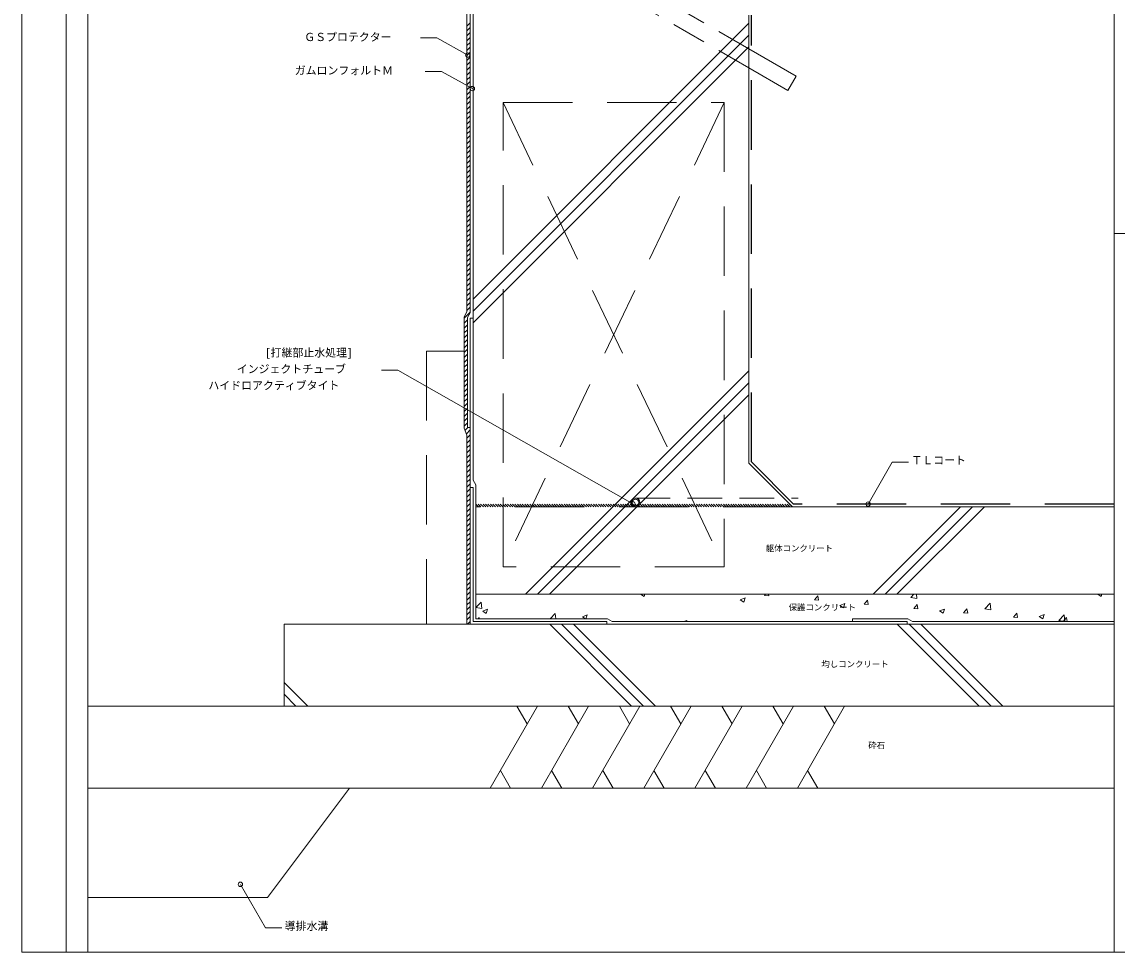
# Model space of a CAD drawing. Units: millimetres, scale not verified. Extents: x -2000 to 2000, y -1375 to 1375.
# Drawn here: x -2000 to 5, y -1375 to 327 of the extents above; entities that cross this region are included whole.
import ezdxf
from ezdxf.enums import TextEntityAlignment as Align

# ---------------------------------------------------------------- set-up
doc = ezdxf.new("R2010")
doc.units = ezdxf.units.MM
doc.header["$LTSCALE"] = 10
doc.linetypes.add('USER1', pattern=[9.525, 6.35, -3.175])
doc.linetypes.add('USER2', pattern=[19.05, 12.7, -6.35])
for name, color, linetype, lineweight in [('0-1_HATCH', 9, 'Continuous', 18), ('0-3_KUTAI', 3, 'Continuous', 18), ('0-4_BOUSUI', 1, 'Continuous', 18), ('0-5_MOJI', 7, 'Continuous', 18), ('0-9_waku', 7, 'Continuous', 18), ('0-A_bousui2', 7, 'USER2', 25), ('0-B_ZATU', 6, 'Continuous', 18), ('0-C_KUTAI2', 3, 'USER2', 18)]:
    doc.layers.add(name, color=color, linetype=linetype, lineweight=lineweight)
doc.styles.add('ＭＳ ゴシック', font='')
doc.styles.get('ＭＳ ゴシック').set_extended_font_data('MS Gothic')

msp = doc.modelspace()

# ---------------------------------------------------------------- linework, layer by layer
at = {"layer": '0-1_HATCH'}
for p, q in [((-1185, 319.92), (-1179, 325.92)), ((-1174, -180), (-669, 325)), ((-1185, 310.94), (-1179, 316.94)), ((-1185, 301.96), (-1179, 307.96)), ((-1174, -201.75), (-669, 303.25)), ((-1185, 292.98), (-1179, 298.98)), ((-1185, 284), (-1179, 290)), ((-1185, 275.02), (-1179, 281.02)), ((-1174, -223.5), (-669, 281.5)), ((-1185, 266.04), (-1179, 272.04)), ((-1185, 257.06), (-1179, 263.06)), ((-1185, 248.08), (-1179, 254.08)), ((-1185, 239.1), (-1179, 245.1)), ((-1185, 230.12), (-1179, 236.12)), ((-1185, 221.14), (-1179, 227.14)), ((-1185, 212.16), (-1179, 218.16)), ((-1185, 203.18), (-1179, 209.18)), ((-1185, 194.2), (-1179, 200.2)), ((-1185, 185.22), (-1179, 191.22)), ((-1185, 176.24), (-1179, 182.24)), ((-1185, 167.26), (-1179, 173.26)), ((-1185, 158.28), (-1179, 164.28)), ((-1185, 149.3), (-1179, 155.3)), ((-1185, 140.32), (-1179, 146.32)), ((-1185, 131.34), (-1179, 137.34)), ((-1185, 122.36), (-1179, 128.36)), ((-1185, 113.38), (-1179, 119.38)), ((-1185, 104.4), (-1179, 110.4)), ((-1185, 95.42), (-1179, 101.42)), ((-1185, 86.44), (-1179, 92.44)), ((-1185, 77.46), (-1179, 83.46)), ((-1185, 68.48), (-1179, 74.48)), ((-1185, 59.5), (-1179, 65.5)), ((-1185, 50.52), (-1179, 56.52)), ((-1185, 41.54), (-1179, 47.54)), ((-1185, 32.56), (-1179, 38.56)), ((-1185, 23.57), (-1179, 29.57)), ((-1185, 14.59), (-1179, 20.59)), ((-1185, 5.61), (-1179, 11.61)), ((-1185, -3.37), (-1179, 2.63)), ((-1185, -12.35), (-1179, -6.35)), ((-1185, -21.33), (-1179, -15.33)), ((-1185, -30.31), (-1179, -24.31)), ((-1185, -39.29), (-1179, -33.29)), ((-1185, -48.27), (-1179, -42.27)), ((-1185, -57.25), (-1179, -51.25)), ((-1185, -66.23), (-1179, -60.23)), ((-1185, -75.21), (-1179, -69.21)), ((-1185, -84.19), (-1179, -78.19)), ((-1185, -93.17), (-1179, -87.17)), ((-1185, -102.15), (-1179, -96.15)), ((-1185, -111.13), (-1179, -105.13)), ((-1185, -120.11), (-1179, -114.11)), ((-1185, -129.09), (-1179, -123.09)), ((-1185, -138.07), (-1179, -132.07)), ((-1185, -147.05), (-1179, -141.05)), ((-1185, -156.03), (-1179, -150.03)), ((-1185, -165.01), (-1179, -159.01)), ((-1185, -173.99), (-1179, -167.99)), ((-1185, -182.97), (-1179, -176.97)), ((-1185, -191.95), (-1179, -185.95)), ((-1185, -200.93), (-1179, -194.93)), ((-1190, -214.91), (-1179, -203.91)), ((-1190, -223.89), (-1184, -217.89)), ((-1190, -232.87), (-1184, -226.87)), ((-1190, -241.85), (-1184, -235.85)), ((-1190, -250.83), (-1184, -244.83)), ((-1190, -259.81), (-1184, -253.81)), ((-1190, -268.79), (-1184, -262.79)), ((-1190, -277.77), (-1184, -271.77)), ((-1190, -286.75), (-1184, -280.75)), ((-1190, -295.73), (-1184, -289.73)), ((-1190, -304.71), (-1184, -298.71)), ((-1190, -313.69), (-1184, -307.69)), ((-1190, -322.67), (-1184, -316.67)), ((-1077.6, -720), (-669, -311.4)), ((-1190, -331.66), (-1184, -325.66)), ((-1190, -340.64), (-1184, -334.64)), ((-1055.85, -720), (-669, -333.15)), ((-1190, -349.62), (-1184, -343.62)), ((-1190, -358.6), (-1184, -352.6)), ((-1034.1, -720), (-669, -354.9)), ((-1190, -367.58), (-1184, -361.58)), ((-1190, -376.56), (-1184, -370.56)), ((-1190, -385.54), (-1184, -379.54)), ((-1190, -394.52), (-1184, -388.52)), ((-1190, -403.5), (-1184, -397.5)), ((-1190, -412.48), (-1184, -406.48)), ((-1188.49, -419.95), (-1183.54, -415)), ((-1185.94, -426.38), (-1179, -419.44)), ((-1185, -434.42), (-1179, -428.42)), ((-1185, -443.4), (-1179, -437.4)), ((-1185, -452.38), (-1179, -446.38)), ((-1185, -461.36), (-1179, -455.36)), ((-1185, -470.34), (-1179, -464.34)), ((-1185, -479.32), (-1179, -473.32)), ((-1185, -488.3), (-1179, -482.3)), ((-1185, -497.28), (-1179, -491.28)), ((-1185, -506.26), (-1179, -500.26)), ((-1185, -515.24), (-1179, -509.24)), ((-1185, -524.22), (-1179, -518.22)), ((-1185, -533.2), (-1179, -527.2)), ((-1185, -542.18), (-1179, -536.18)), ((-1185, -551.16), (-1179, -545.16)), ((-1185, -560.14), (-1179, -554.14)), ((-1164, -560), (-1169, -555)), ((-1168.49, -560), (-1169, -559.49)), ((-1159.51, -560), (-1164.51, -555)), ((-1155.02, -560), (-1160.02, -555)), ((-1150.53, -560), (-1155.53, -555)), ((-1146.04, -560), (-1151.04, -555)), ((-1141.55, -560), (-1146.55, -555)), ((-1137.06, -560), (-1142.06, -555)), ((-1132.57, -560), (-1137.57, -555)), ((-1128.08, -560), (-1133.08, -555)), ((-1123.59, -560), (-1128.59, -555)), ((-1119.1, -560), (-1124.1, -555)), ((-1114.61, -560), (-1119.61, -555)), ((-1110.12, -560), (-1115.12, -555)), ((-1105.63, -560), (-1110.63, -555)), ((-1101.14, -560), (-1106.14, -555)), ((-1096.65, -560), (-1101.65, -555)), ((-1092.16, -560), (-1097.16, -555)), ((-1087.67, -560), (-1092.67, -555)), ((-1083.18, -560), (-1088.18, -555)), ((-1078.69, -560), (-1083.69, -555)), ((-1074.2, -560), (-1079.2, -555)), ((-1069.71, -560), (-1074.71, -555)), ((-1065.22, -560), (-1070.22, -555)), ((-1060.73, -560), (-1065.73, -555)), ((-1056.24, -560), (-1061.24, -555)), ((-1051.75, -560), (-1056.75, -555)), ((-1047.26, -560), (-1052.26, -555)), ((-1042.77, -560), (-1047.77, -555)), ((-1038.28, -560), (-1043.28, -555)), ((-1033.79, -560), (-1038.79, -555)), ((-1029.3, -560), (-1034.3, -555)), ((-1024.81, -560), (-1029.81, -555)), ((-1020.32, -560), (-1025.32, -555)), ((-1015.83, -560), (-1020.83, -555)), ((-1011.34, -560), (-1016.34, -555)), ((-1006.85, -560), (-1011.85, -555)), ((-1002.36, -560), (-1007.36, -555)), ((-997.87, -560), (-1002.87, -555)), ((-993.38, -560), (-998.38, -555)), ((-988.89, -560), (-993.89, -555)), ((-984.39, -560), (-989.39, -555)), ((-979.9, -560), (-984.9, -555)), ((-975.41, -560), (-980.41, -555)), ((-970.92, -560), (-975.92, -555)), ((-966.43, -560), (-971.43, -555)), ((-961.94, -560), (-966.94, -555)), ((-957.45, -560), (-962.45, -555)), ((-952.96, -560), (-957.96, -555)), ((-948.47, -560), (-953.47, -555)), ((-943.98, -560), (-948.98, -555)), ((-939.49, -560), (-944.49, -555)), ((-935, -560), (-940, -555)), ((-930.51, -560), (-935.51, -555)), ((-926.02, -560), (-931.02, -555)), ((-921.53, -560), (-926.53, -555)), ((-917.04, -560), (-922.04, -555)), ((-912.55, -560), (-917.55, -555)), ((-908.06, -560), (-913.06, -555)), ((-903.57, -560), (-908.57, -555)), ((-899.08, -560), (-904.08, -555)), ((-894.59, -560), (-899.59, -555)), ((-890.1, -560), (-895.1, -555)), ((-885.61, -560), (-890.61, -555)), ((-881.12, -560), (-886.12, -555)), ((-876.63, -560), (-881.63, -555)), ((-872.14, -560), (-877.14, -555)), ((-867.65, -560), (-872.65, -555)), ((-863.16, -560), (-868.16, -555)), ((-858.67, -560), (-863.67, -555)), ((-854.18, -560), (-859.18, -555)), ((-849.69, -560), (-854.69, -555)), ((-845.2, -560), (-850.2, -555)), ((-840.71, -560), (-845.71, -555)), ((-836.22, -560), (-841.22, -555)), ((-831.73, -560), (-836.73, -555)), ((-827.24, -560), (-832.24, -555)), ((-822.75, -560), (-827.75, -555)), ((-818.26, -560), (-823.26, -555)), ((-813.77, -560), (-818.77, -555)), ((-809.28, -560), (-814.28, -555)), ((-804.79, -560), (-809.79, -555)), ((-800.3, -560), (-805.3, -555)), ((-795.81, -560), (-800.81, -555)), ((-791.32, -560), (-796.32, -555)), ((-786.83, -560), (-791.83, -555)), ((-782.34, -560), (-787.34, -555)), ((-777.85, -560), (-782.85, -555)), ((-773.36, -560), (-778.36, -555)), ((-768.87, -560), (-773.87, -555)), ((-764.38, -560), (-769.38, -555)), ((-759.89, -560), (-764.89, -555)), ((-755.4, -560), (-760.4, -555)), ((-750.91, -560), (-755.91, -555)), ((-746.42, -560), (-751.42, -555)), ((-741.93, -560), (-746.93, -555)), ((-737.44, -560), (-742.44, -555)), ((-732.95, -560), (-737.95, -555)), ((-728.46, -560), (-733.46, -555)), ((-723.97, -560), (-728.97, -555)), ((-719.48, -560), (-724.48, -555)), ((-714.99, -560), (-719.99, -555)), ((-710.5, -560), (-715.5, -555)), ((-706.01, -560), (-711.01, -555)), ((-701.52, -560), (-706.52, -555)), ((-697.03, -560), (-702.03, -555)), ((-692.54, -560), (-697.54, -555)), ((-688.05, -560), (-693.05, -555)), ((-683.56, -560), (-688.56, -555)), ((-679.07, -560), (-684.07, -555)), ((-674.58, -560), (-679.58, -555)), ((-670.09, -560), (-675.09, -555)), ((-665.6, -560), (-670.6, -555)), ((-661.11, -560), (-666.11, -555)), ((-656.62, -560), (-661.62, -555)), ((-652.13, -560), (-657.13, -555)), ((-647.64, -560), (-652.64, -555)), ((-643.15, -560), (-648.15, -555)), ((-638.66, -560), (-643.66, -555)), ((-634.16, -560), (-639.16, -555)), ((-629.67, -560), (-634.67, -555)), ((-625.18, -560), (-630.18, -555)), ((-620.69, -560), (-625.69, -555)), ((-616.2, -560), (-621.2, -555)), ((-611.71, -560), (-616.71, -555)), ((-607.22, -560), (-612.22, -555)), ((-602.73, -560), (-607.73, -555)), ((-598.24, -560), (-603.24, -555)), ((-593.75, -560), (-598.75, -555)), ((-589.26, -560), (-594.26, -555)), ((-441.21, -720), (-281.21, -560)), ((-419.46, -720), (-259.46, -560)), ((-397.71, -720), (-237.71, -560)), ((-1185, -569.12), (-1179, -563.12)), ((-1185, -578.1), (-1179, -572.1)), ((-1185, -587.08), (-1179, -581.08)), ((-1185, -596.06), (-1179, -590.06)), ((-1185, -605.04), (-1179, -599.04)), ((-1185, -614.02), (-1179, -608.02)), ((-1185, -623), (-1179, -617)), ((-1185, -631.98), (-1179, -625.98)), ((-1185, -640.96), (-1179, -634.96)), ((-1185, -649.94), (-1179, -643.94)), ((-1185, -658.92), (-1179, -652.92)), ((-1185, -667.9), (-1179, -661.9)), ((-1185, -676.89), (-1179, -670.89)), ((-1185, -685.87), (-1179, -679.87)), ((-1185, -694.85), (-1179, -688.85)), ((-1185, -703.83), (-1179, -697.83)), ((-1185, -712.81), (-1179, -706.81)), ((-1185, -721.79), (-1179, -715.79)), ((-867.08, -720.16), (-866.66, -720)), ((-867.08, -720.16), (-860.76, -724.42)), ((-860.76, -724.42), (-859.28, -720)), ((-640.07, -722.29), (-638.15, -720)), ((-632.48, -722.96), (-633.02, -720)), ((-372.6, -725.99), (-366.85, -720)), ((-361.31, -727.74), (-362.21, -720)), ((-30.13, -720), (-23.99, -724.14)), ((-23.99, -724.14), (-22.6, -720)), ((-1185, -730.77), (-1179, -724.77)), ((-1185, -739.75), (-1179, -733.75)), ((-1169, -744.6), (-1159.11, -734.29)), ((-1157.71, -746.35), (-1159.11, -734.29)), ((-684.56, -730.33), (-675.67, -726.92)), ((-684.56, -730.33), (-678.24, -734.59)), ((-678.24, -734.59), (-675.67, -726.92)), ((-640.07, -722.29), (-632.48, -722.95)), ((-548.98, -730.26), (-542.85, -722.96)), ((-548.98, -730.26), (-541.39, -730.92)), ((-541.39, -730.93), (-542.85, -722.97)), ((-502.05, -740.5), (-495.73, -744.76)), ((-502.04, -740.5), (-493.15, -737.09)), ((-495.73, -744.76), (-493.15, -737.09)), ((-457.89, -738.23), (-450.29, -738.89)), ((-457.88, -738.23), (-451.76, -730.93)), ((-450.29, -738.9), (-451.76, -730.94)), ((-372.6, -725.99), (-361.31, -727.75)), ((-366.79, -746.2), (-360.67, -738.9)), ((-359.2, -746.87), (-360.67, -738.91)), ((-237.06, -747.01), (-227.17, -736.7)), ((-225.77, -748.77), (-227.17, -736.7)), ((-1185, -748.73), (-1179, -742.73)), ((-1185, -757.71), (-1179, -751.71)), ((-1185, -766.69), (-1179, -760.69)), ((-1169, -744.6), (-1157.71, -746.35)), ((-1156.3, -750.95), (-1147.41, -747.54)), ((-1156.3, -750.95), (-1149.98, -755.21)), ((-1149.98, -755.21), (-1147.41, -747.54)), ((-1032.86, -765), (-1023.57, -755.31)), ((-1022.44, -765), (-1023.57, -755.31)), ((-973.78, -761.12), (-964.89, -757.71)), ((-973.78, -761.12), (-968.03, -765)), ((-967.34, -765), (-964.89, -757.71)), ((-366.79, -746.2), (-359.2, -746.86)), ((-319.53, -750.67), (-310.64, -747.26)), ((-319.53, -750.67), (-313.21, -754.93)), ((-313.21, -754.93), (-310.64, -747.26)), ((-275.7, -754.17), (-269.58, -746.87)), ((-275.7, -754.17), (-268.11, -754.83)), ((-268.11, -754.84), (-269.58, -746.88)), ((-237.06, -747.02), (-225.77, -748.77)), ((-184.61, -762.14), (-178.48, -754.84)), ((-177.02, -762.81), (-178.49, -754.85)), ((-137.01, -760.85), (-128.12, -757.43)), ((-137.01, -760.84), (-130.7, -765.11)), ((-130.7, -765.11), (-128.12, -757.43)), ((-101.52, -768.04), (-91.63, -757.73)), ((-90.23, -769.79), (-91.63, -757.73)), ((-1184.33, -775), (-1179, -769.67)), ((-1164.8, -765), (-1162.88, -762.7)), ((-1162.45, -765), (-1162.88, -762.7)), ((-883.6, -925), (-1033.6, -775)), ((-861.85, -925), (-1011.85, -775)), ((-840.1, -925), (-990.1, -775)), ((-787.9, -770), (-782.38, -767.88)), ((-783.09, -770), (-782.38, -767.88)), ((-247.21, -925), (-397.21, -775)), ((-225.46, -925), (-375.46, -775)), ((-203.71, -925), (-353.71, -775)), ((-184.61, -762.14), (-177.02, -762.8)), ((-101.52, -768.04), (-90.23, -769.79)), ((-93.42, -770), (-87.39, -762.81)), ((-86.07, -770), (-87.4, -762.82)), ((-1476.5, -925), (-1520, -881.5)), ((-1498.25, -925), (-1520, -903.25)), ((-1142.6, -1075), (-1056, -925)), ((-1074.75, -957.48), (-1093.5, -925)), ((-1048.85, -1075), (-962.25, -925)), ((-981, -957.48), (-999.75, -925)), ((-955.1, -1075), (-868.5, -925)), ((-887.25, -957.48), (-906, -925)), ((-861.35, -1075), (-774.75, -925)), ((-793.5, -957.48), (-812.25, -925)), ((-767.6, -1075), (-681, -925)), ((-699.75, -957.48), (-718.5, -925)), ((-673.85, -1075), (-587.25, -925)), ((-606, -957.48), (-624.75, -925)), ((-580.1, -1075), (-493.5, -925)), ((-512.25, -957.48), (-531, -925)), ((-1123.85, -1042.52), (-1105.1, -1075)), ((-1030.1, -1042.52), (-1011.35, -1075)), ((-936.35, -1042.52), (-917.6, -1075)), ((-842.6, -1042.52), (-823.85, -1075)), ((-748.85, -1042.52), (-730.1, -1075)), ((-655.1, -1042.52), (-636.35, -1075)), ((-561.35, -1042.52), (-542.6, -1075))]:
    msp.add_line(p, q, dxfattribs=at)
at = {"layer": '0-3_KUTAI'}
for p, q in [((-1174, 1255), (-1174, -511.34)), ((-1919, -1375), (-1919, 1180)), ((-1879, -1375), (-1879, 1180)), ((0, -720), (-1169, -720)), ((-1520, -775), (0, -775)), ((-1520, -775), (-1520, -925)), ((-1879, -925), (0, -925)), ((-1879, -1075), (0, -1075)), ((-1550, -1275), (-1400, -1075)), ((-1879, -1275), (-1550, -1275))]:
    msp.add_line(p, q, dxfattribs=at)
msp.add_lwpolyline([(0, -560), (-589, -560), (-669, -480), (-669, 340)], dxfattribs=at)
at = {"layer": '0-4_BOUSUI'}
for p, q in [((-1179, -205), (-1179, 1255)), ((-1179, -215), (-1174, -215)), ((-1184, -415), (-1179, -415)), ((-479, -765), (-479, -770)), ((-379, -775), (-379, -770))]:
    msp.add_line(p, q, dxfattribs=at)
at = {"layer": '0-4_BOUSUI', "linetype": 'USER1'}
msp.add_line((-876.5, -544), (-578.62, -544), dxfattribs=at)
at = {"layer": '0-4_BOUSUI'}
for points in [[(-1185, -775), (-1185, -428.76), (-1190, -416.15), (-1190, -212.05), (-1185, -203.39), (-1185, 1255)], [(-1179, 1255), (-1179, -205), (-1184, -213.66), (-1184, -415)], [(-379, -775), (-929, -775), (-929, -770), (-1174, -770), (-1174, -525), (-1179, -525), (-1179, -215)], [(-379, -770), (-919, -770), (-927.66, -765), (-1169, -765), (-1169, -520), (-1174, -511.34), (-1174, -215)], [(-479, -765), (-377.66, -765), (-369, -770), (0, -770)]]:
    msp.add_lwpolyline(points, dxfattribs=at)
msp.add_lwpolyline([(-929, -770), (-1174, -770), (-1174, -525), (-1179, -525), (-1179, -775), (-929, -775)], close=True, dxfattribs=at)
for radius in [8, 6]:
    msp.add_circle((-876.5, -552), radius, dxfattribs=at)
at = {"layer": '0-5_MOJI'}
for p, q in [((-1270.14, 297.97), (-1240.14, 297.97)), ((-1183.57, 266.61), (-1240.14, 297.97)), ((-1261.58, 236.76), (-1231.58, 236.76)), ((-1175.01, 205.4), (-1231.58, 236.76)), ((-1341.7, -309.67), (-1311.7, -309.67)), ((-881.11, -554.67), (-1311.7, -309.67)), ((-450.57, -555), (-406.35, -478.41)), ((-376.35, -478.41), (-406.35, -478.41)), ((-1599.97, -1251.01), (-1553.84, -1330.91)), ((-1523.84, -1330.91), (-1553.84, -1330.91))]:
    msp.add_line(p, q, dxfattribs=at)
for centre in [(-1183.57, 266.61), (-1175.01, 205.4), (-881.11, -554.67), (-450.57, -555), (-1599.97, -1251.01)]:
    msp.add_circle(centre, 4, dxfattribs=at)
at = {"layer": '0-9_waku'}
for p, q in [((0, 1255), (0, -1375)), ((0, -60), (2000, -60))]:
    msp.add_line(p, q, dxfattribs=at)
msp.add_lwpolyline([(-2000, -1375), (2000, -1375), (2000, 1375), (-2000, 1375)], close=True, dxfattribs=at)
at = {"layer": '0-A_bousui2'}
msp.add_lwpolyline([(0, -555), (-586.93, -555), (-664, -477.93), (-664, 340)], dxfattribs=at)
at = {"layer": '0-B_ZATU'}
for p, q in [((-669, 278.16), (-582.4, 228.16)), ((-669, 243.52), (-597.4, 202.18)), ((-582.4, 228.16), (-597.4, 202.18))]:
    msp.add_line(p, q, dxfattribs=at)
at = {"layer": '0-B_ZATU', "linetype": 'USER1'}
for points in [[(-669, 243.52), (-884, 367.65), (-884, 600)], [(-669, 278.16), (-854, 384.97), (-854, 600)]]:
    msp.add_lwpolyline(points, dxfattribs=at)
at = {"layer": '0-C_KUTAI2'}
for p, q in [((-1119, 180), (-714, -670)), ((-714, 180), (-1119, -670)), ((-1259, -275), (-1190, -275)), ((-1259, -275), (-1259, -775)), ((-589, -560), (-1169, -560))]:
    msp.add_line(p, q, dxfattribs=at)
msp.add_lwpolyline([(-1119, 180), (-714, 180), (-714, -670), (-1119, -670)], close=True, dxfattribs=at)

# ---------------------------------------------------------------- texts
at = {"layer": '0-5_MOJI', "style": 'ＭＳ ゴシック'}
for s, height, p in [('ＧＳプロテクター', 14.66, (-1483.06, 287.97)), ('ガムロンフォルトＭ', 14.66, (-1500.49, 226.76)), ('[打継部止水処理]', 14.66, (-1554.62, -289.67)), ('インジェクトチューブ', 14.66, (-1606.6, -319.67)), ('ハイドロアクティブタイト', 14.66, (-1658.58, -349.67)), ('ＴＬコート', 14.66, (-371.35, -486.58)), ('躯体コンクリート', 11, (-637.93, -644.88)), ('保護コンクリート', 11, (-596.04, -752.98)), ('均しコンクリート', 11, (-536.07, -856.84)), ('砕石', 11, (-450.25, -1005.49)), ('導排水溝', 14.66, (-1518.84, -1339.09))]:
    msp.add_text(s, height=height, dxfattribs=at).set_placement(p, align=Align.BOTTOM_LEFT)

doc.saveas('drawing.dxf')
